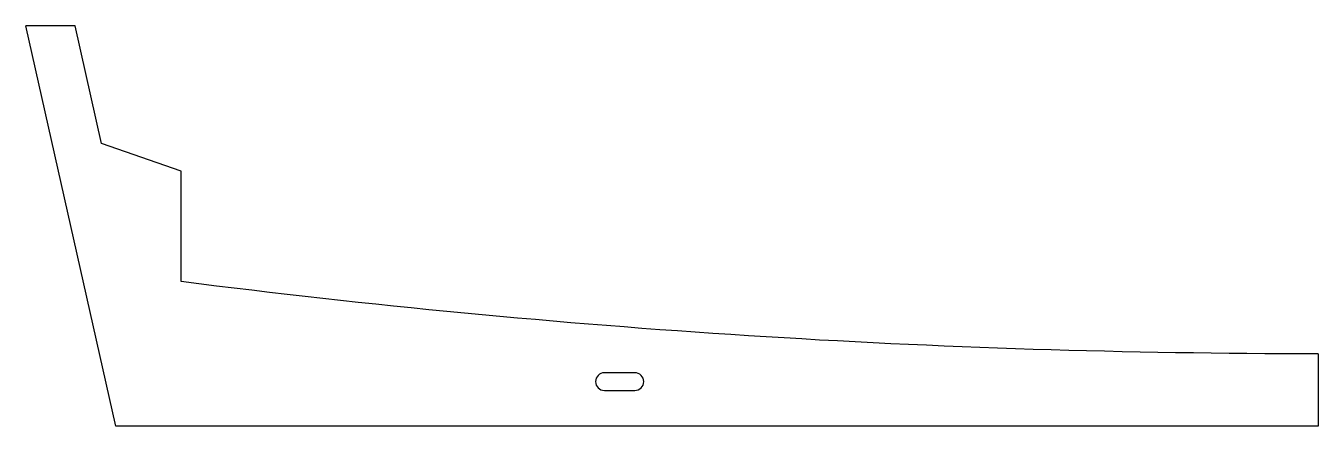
# Model space of a CAD drawing. Header units: millimetres. Extents: x -97 to 708, y 5 to 254.
import ezdxf

# ---------------------------------------------------------------- set-up
doc = ezdxf.new("R2010")
doc.units = ezdxf.units.MM

msp = doc.modelspace()

# ---------------------------------------------------------------- linework, layer by layer
at = {"color": 7, "linetype": 'Continuous', "lineweight": 25}
for p, q in [((-66, 253.78), (-96.75, 253.78)), ((-40.68, 4.6), (-96.75, 253.78)), ((-49.54, 180.61), (-66, 253.78)), ((0, 163.39), (-49.54, 180.61)), ((0, 94.6), (0, 163.39)), ((708, 49.6), (708, 4.6)), ((282.5, 37.82), (263.5, 37.82)), ((263.5, 26.82), (282.5, 26.82)), ((708, 4.6), (-40.68, 4.6))]:
    msp.add_line(p, q, dxfattribs=at)
for centre, start, end in [((263.5, 32.32), 90, 270), ((282.5, 32.32), 270, 90)]:
    msp.add_arc(centre, 5.5, start, end, dxfattribs=at)
msp.add_open_spline([(708, 49.6), (471.37, 49.6), (234.73, 64.64), (0, 94.6)], degree=3, dxfattribs=at)

doc.saveas('drawing.dxf')
